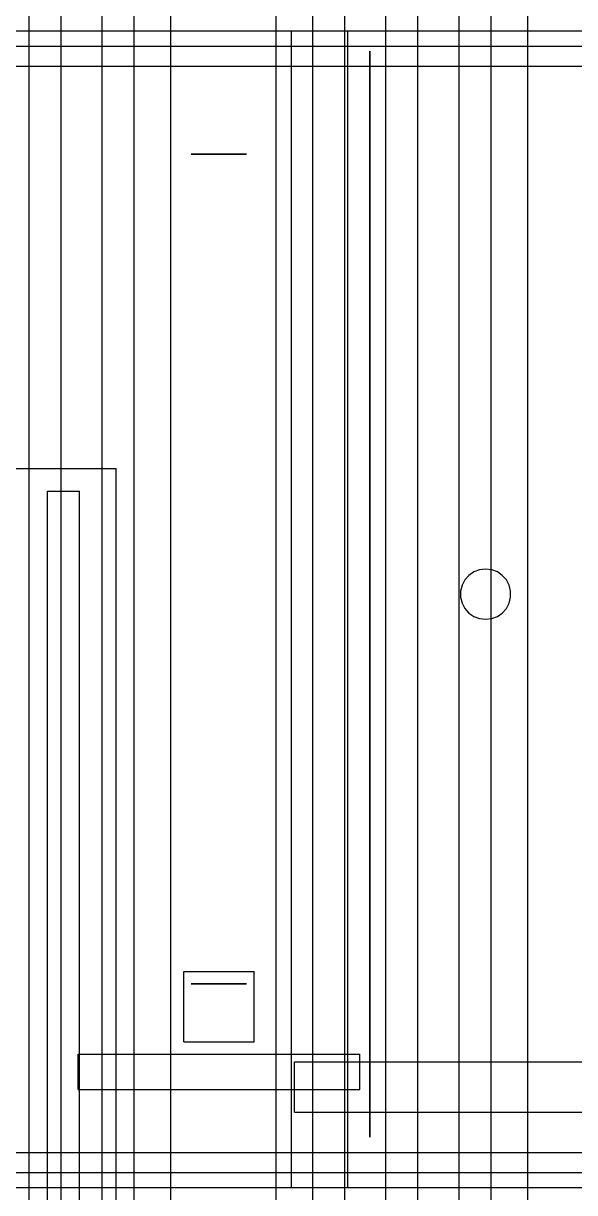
# Model space of a CAD drawing. Header units: millimetres. Extents: x -1355 to 669, y -1138 to 733.
# Drawn here: x -158.88 to -146.82, y 30.99 to 56.56 of the extents above; entities that cross this region are included whole.
import ezdxf

# ---------------------------------------------------------------- set-up
doc = ezdxf.new("R2010")
doc.units = ezdxf.units.MM
doc.layers.add('HIDDEN', color=8, linetype='Continuous')

msp = doc.modelspace()

# ---------------------------------------------------------------- linework, layer by layer
at = {"layer": 'HIDDEN'}
for points in [[(-155.65, 6.69), (-155.65, 276.75)], [(-155.65, 6.69), (-155.65, 276.75)], [(-153.35, 6.91), (-153.35, 276.75)], [(-153.35, 6.91), (-153.35, 276.75)], [(-147.85, 6.91), (-147.85, 276.75)], [(-147.85, 6.91), (-147.85, 276.75)], [(-158.75, 7.19), (-158.75, 276.25)], [(-158.75, 7.19), (-158.75, 276.25)], [(-158.05, 7.19), (-158.05, 276.25)], [(-158.05, 7.19), (-158.05, 276.25)], [(-157.15, 7.19), (-157.15, 276.25)], [(-157.15, 7.19), (-157.15, 276.25)], [(-156.45, 7.19), (-156.45, 276.25)], [(-156.45, 7.19), (-156.45, 276.25)], [(-152.55, 7.41), (-152.55, 276.25)], [(-152.55, 7.41), (-152.55, 276.25)], [(-151.85, 7.41), (-151.85, 276.25)], [(-151.85, 7.41), (-151.85, 276.25)], [(-150.95, 7.41), (-150.95, 276.25)], [(-150.95, 7.41), (-150.95, 276.25)], [(-150.25, 7.41), (-150.25, 276.25)], [(-150.25, 7.41), (-150.25, 276.25)], [(-149.35, 7.41), (-149.35, 276.25)], [(-149.35, 7.41), (-149.35, 276.25)], [(-148.65, 7.41), (-148.65, 276.25)], [(-148.65, 7.41), (-148.65, 276.25)], [(-317.4, 56.4), (-97.4, 56.4)], [(-317.4, 56.4), (-97.4, 56.4)], [(-317.4, 56.4), (-97.4, 56.4)], [(-317.4, 56.4), (-97.4, 56.4)], [(-153.016, 56.4), (-151.784, 56.4)], [(-153.016, 56.4), (-151.784, 56.4)], [(-153.016, 31.1), (-153.016, 56.4)], [(-153.016, 31.1), (-153.016, 56.4)], [(-153.016, 56.4), (-151.784, 56.4)], [(-153.016, 56.4), (-151.784, 56.4)], [(-153.016, 31.1), (-153.016, 56.4)], [(-153.016, 31.1), (-153.016, 56.4)], [(-151.784, 31.1), (-151.784, 56.4)], [(-151.784, 31.1), (-151.784, 56.4)], [(-151.784, 31.1), (-151.784, 56.4)], [(-151.784, 31.1), (-151.784, 56.4)], [(-317.4, 56.07), (-97.4, 56.07)], [(-317.4, 56.07), (-97.4, 56.07)], [(-151.3, 55.96), (-151.3, 55.873)], [(-151.3, 55.873), (-151.3, 55.96)], [(-151.3, 55.873), (-151.3, 55.188)], [(-151.3, 55.188), (-151.3, 55.873)], [(-317.4, 55.63), (-97.4, 55.63)], [(-317.4, 55.63), (-97.4, 55.63)], [(-317.4, 55.63), (-97.4, 55.63)], [(-317.4, 55.63), (-97.4, 55.63)], [(-151.3, 55.215), (-151.3, 55.134)], [(-151.3, 55.134), (-151.3, 55.215)], [(-151.3, 55.188), (-151.3, 53.857)], [(-151.3, 53.857), (-151.3, 55.188)], [(-151.3, 55.134), (-151.3, 54.491)], [(-151.3, 54.491), (-151.3, 55.134)], [(-151.3, 54.491), (-151.3, 53.244)], [(-151.3, 53.244), (-151.3, 54.491)], [(-151.3, 53.857), (-151.3, 51.958)], [(-151.3, 51.958), (-151.3, 53.857)], [(-155.205, 53.705), (-155.201, 53.705)], [(-155.201, 53.705), (-155.205, 53.705)], [(-155.205, 53.705), (-155.201, 53.705)], [(-155.201, 53.705), (-155.205, 53.705)], [(-155.205, 53.705), (-155.201, 53.705)], [(-155.201, 53.705), (-155.205, 53.705)], [(-155.201, 53.705), (-155.166, 53.705)], [(-155.166, 53.705), (-155.201, 53.705)], [(-155.201, 53.705), (-155.166, 53.705)], [(-155.166, 53.705), (-155.201, 53.705)], [(-155.201, 53.705), (-155.166, 53.705)], [(-155.166, 53.705), (-155.201, 53.705)], [(-155.166, 53.705), (-155.098, 53.705)], [(-155.098, 53.705), (-155.166, 53.705)], [(-155.166, 53.705), (-155.098, 53.705)], [(-155.098, 53.705), (-155.166, 53.705)], [(-155.166, 53.705), (-155.098, 53.705)], [(-155.098, 53.705), (-155.166, 53.705)], [(-155.098, 53.705), (-155.001, 53.705)], [(-155.001, 53.705), (-155.098, 53.705)], [(-155.098, 53.705), (-155.001, 53.705)], [(-155.001, 53.705), (-155.098, 53.705)], [(-155.098, 53.705), (-155.001, 53.705)], [(-155.001, 53.705), (-155.098, 53.705)], [(-155.001, 53.705), (-154.881, 53.705)], [(-154.881, 53.705), (-155.001, 53.705)], [(-155.001, 53.705), (-154.881, 53.705)], [(-154.881, 53.705), (-155.001, 53.705)], [(-155.001, 53.705), (-154.881, 53.705)], [(-154.881, 53.705), (-155.001, 53.705)], [(-154.881, 53.705), (-154.745, 53.705)], [(-154.745, 53.705), (-154.881, 53.705)], [(-154.881, 53.705), (-154.745, 53.705)], [(-154.745, 53.705), (-154.881, 53.705)], [(-154.881, 53.705), (-154.745, 53.705)], [(-154.745, 53.705), (-154.881, 53.705)], [(-154.745, 53.705), (-154.6, 53.705)], [(-154.6, 53.705), (-154.745, 53.705)], [(-154.745, 53.705), (-154.6, 53.705)], [(-154.6, 53.705), (-154.745, 53.705)], [(-154.745, 53.705), (-154.6, 53.705)], [(-154.6, 53.705), (-154.745, 53.705)], [(-154.455, 53.705), (-154.6, 53.705)], [(-154.6, 53.705), (-154.455, 53.705)], [(-154.455, 53.705), (-154.6, 53.705)], [(-154.6, 53.705), (-154.455, 53.705)], [(-154.455, 53.705), (-154.6, 53.705)], [(-154.6, 53.705), (-154.455, 53.705)], [(-154.319, 53.705), (-154.455, 53.705)], [(-154.455, 53.705), (-154.319, 53.705)], [(-154.319, 53.705), (-154.455, 53.705)], [(-154.455, 53.705), (-154.319, 53.705)], [(-154.319, 53.705), (-154.455, 53.705)], [(-154.455, 53.705), (-154.319, 53.705)], [(-154.199, 53.705), (-154.319, 53.705)], [(-154.319, 53.705), (-154.199, 53.705)], [(-154.199, 53.705), (-154.319, 53.705)], [(-154.319, 53.705), (-154.199, 53.705)], [(-154.199, 53.705), (-154.319, 53.705)], [(-154.319, 53.705), (-154.199, 53.705)], [(-154.102, 53.705), (-154.199, 53.705)], [(-154.199, 53.705), (-154.102, 53.705)], [(-154.102, 53.705), (-154.199, 53.705)], [(-154.199, 53.705), (-154.102, 53.705)], [(-154.102, 53.705), (-154.199, 53.705)], [(-154.199, 53.705), (-154.102, 53.705)], [(-154.034, 53.705), (-154.102, 53.705)], [(-154.102, 53.705), (-154.034, 53.705)], [(-154.034, 53.705), (-154.102, 53.705)], [(-154.102, 53.705), (-154.034, 53.705)], [(-154.034, 53.705), (-154.102, 53.705)], [(-154.102, 53.705), (-154.034, 53.705)], [(-153.999, 53.705), (-154.034, 53.705)], [(-154.034, 53.705), (-153.999, 53.705)], [(-153.999, 53.705), (-154.034, 53.705)], [(-154.034, 53.705), (-153.999, 53.705)], [(-153.999, 53.705), (-154.034, 53.705)], [(-154.034, 53.705), (-153.999, 53.705)], [(-153.995, 53.705), (-153.999, 53.705)], [(-153.999, 53.705), (-153.995, 53.705)], [(-153.995, 53.705), (-153.999, 53.705)], [(-153.999, 53.705), (-153.995, 53.705)], [(-153.995, 53.705), (-153.999, 53.705)], [(-153.999, 53.705), (-153.995, 53.705)], [(-151.3, 53.244), (-151.3, 51.464)], [(-151.3, 51.464), (-151.3, 53.244)], [(-151.3, 51.958), (-151.3, 49.601)], [(-151.3, 49.601), (-151.3, 51.958)], [(-151.3, 51.464), (-151.3, 49.255)], [(-151.3, 49.255), (-151.3, 51.464)], [(-151.3, 49.601), (-151.3, 46.923)], [(-151.3, 46.923), (-151.3, 49.601)], [(-151.3, 49.255), (-151.3, 46.745)], [(-151.3, 46.745), (-151.3, 49.255)], [(-162.35, 46.83), (-156.85, 46.83)], [(-162.35, 46.83), (-156.85, 46.83)], [(-156.85, 4.71), (-156.85, 46.83)], [(-156.85, 4.71), (-156.85, 46.83)], [(-151.3, 46.923), (-151.3, 44.08)], [(-151.3, 44.08), (-151.3, 46.923)], [(-151.3, 46.745), (-151.3, 44.08)], [(-151.3, 44.08), (-151.3, 46.745)], [(-158.35, 46.33), (-157.65, 46.33)], [(-158.35, 46.33), (-157.65, 46.33)], [(-158.35, 5.21), (-158.35, 46.33)], [(-158.35, 5.21), (-158.35, 46.33)], [(-157.65, 5.21), (-157.65, 46.33)], [(-157.65, 5.21), (-157.65, 46.33)], [(-149.026, 44.567), (-149.135, 44.492)], [(-149.026, 44.567), (-149.135, 44.492)], [(-148.902, 44.614), (-149.026, 44.567)], [(-148.902, 44.614), (-149.026, 44.567)], [(-148.77, 44.63), (-148.902, 44.614)], [(-148.77, 44.63), (-148.902, 44.614)], [(-148.638, 44.614), (-148.77, 44.63)], [(-148.638, 44.614), (-148.77, 44.63)], [(-148.514, 44.567), (-148.638, 44.614)], [(-148.514, 44.567), (-148.638, 44.614)], [(-148.405, 44.492), (-148.514, 44.567)], [(-148.405, 44.492), (-148.514, 44.567)], [(-149.284, 44.275), (-149.316, 44.146)], [(-149.284, 44.275), (-149.316, 44.146)], [(-149.223, 44.392), (-149.284, 44.275)], [(-149.223, 44.392), (-149.284, 44.275)], [(-149.135, 44.492), (-149.223, 44.392)], [(-149.135, 44.492), (-149.223, 44.392)], [(-148.317, 44.392), (-148.405, 44.492)], [(-148.317, 44.392), (-148.405, 44.492)], [(-148.256, 44.275), (-148.317, 44.392)], [(-148.256, 44.275), (-148.317, 44.392)], [(-148.224, 44.146), (-148.256, 44.275)], [(-148.224, 44.146), (-148.256, 44.275)], [(-151.3, 41.415), (-151.3, 44.08)], [(-151.3, 44.08), (-151.3, 41.415)], [(-151.3, 41.237), (-151.3, 44.08)], [(-151.3, 44.08), (-151.3, 41.237)], [(-149.316, 44.146), (-149.316, 44.014)], [(-149.316, 44.146), (-149.316, 44.014)], [(-149.316, 44.014), (-149.284, 43.885)], [(-149.316, 44.014), (-149.284, 43.885)], [(-148.256, 43.885), (-148.224, 44.014)], [(-148.256, 43.885), (-148.224, 44.014)], [(-148.224, 44.014), (-148.224, 44.146)], [(-148.224, 44.014), (-148.224, 44.146)], [(-149.284, 43.885), (-149.223, 43.768)], [(-149.284, 43.885), (-149.223, 43.768)], [(-149.223, 43.768), (-149.135, 43.668)], [(-149.223, 43.768), (-149.135, 43.668)], [(-148.405, 43.668), (-148.317, 43.768)], [(-148.405, 43.668), (-148.317, 43.768)], [(-148.317, 43.768), (-148.256, 43.885)], [(-148.317, 43.768), (-148.256, 43.885)], [(-149.135, 43.668), (-149.026, 43.593)], [(-149.135, 43.668), (-149.026, 43.593)], [(-149.026, 43.593), (-148.902, 43.546)], [(-149.026, 43.593), (-148.902, 43.546)], [(-148.902, 43.546), (-148.77, 43.53)], [(-148.902, 43.546), (-148.77, 43.53)], [(-148.77, 43.53), (-148.638, 43.546)], [(-148.77, 43.53), (-148.638, 43.546)], [(-148.638, 43.546), (-148.514, 43.593)], [(-148.638, 43.546), (-148.514, 43.593)], [(-148.514, 43.593), (-148.405, 43.668)], [(-148.514, 43.593), (-148.405, 43.668)], [(-151.3, 38.905), (-151.3, 41.415)], [(-151.3, 41.415), (-151.3, 38.905)], [(-151.3, 38.559), (-151.3, 41.237)], [(-151.3, 41.237), (-151.3, 38.559)], [(-151.3, 36.696), (-151.3, 38.905)], [(-151.3, 38.905), (-151.3, 36.696)], [(-151.3, 36.202), (-151.3, 38.559)], [(-151.3, 38.559), (-151.3, 36.202)], [(-151.3, 34.916), (-151.3, 36.696)], [(-151.3, 36.696), (-151.3, 34.916)], [(-151.3, 34.303), (-151.3, 36.202)], [(-151.3, 36.202), (-151.3, 34.303)], [(-155.37, 35.83), (-153.83, 35.83)], [(-155.37, 35.83), (-153.83, 35.83)], [(-155.37, 34.29), (-155.37, 35.83)], [(-155.37, 34.29), (-155.37, 35.83)], [(-153.83, 34.29), (-153.83, 35.83)], [(-153.83, 34.29), (-153.83, 35.83)], [(-155.205, 35.555), (-155.201, 35.555)], [(-155.201, 35.555), (-155.205, 35.555)], [(-155.205, 35.555), (-155.201, 35.555)], [(-155.201, 35.555), (-155.205, 35.555)], [(-155.205, 35.555), (-155.201, 35.555)], [(-155.201, 35.555), (-155.205, 35.555)], [(-155.201, 35.555), (-155.166, 35.555)], [(-155.166, 35.555), (-155.201, 35.555)], [(-155.201, 35.555), (-155.166, 35.555)], [(-155.166, 35.555), (-155.201, 35.555)], [(-155.201, 35.555), (-155.166, 35.555)], [(-155.166, 35.555), (-155.201, 35.555)], [(-155.166, 35.555), (-155.098, 35.555)], [(-155.098, 35.555), (-155.166, 35.555)], [(-155.166, 35.555), (-155.098, 35.555)], [(-155.098, 35.555), (-155.166, 35.555)], [(-155.166, 35.555), (-155.098, 35.555)], [(-155.098, 35.555), (-155.166, 35.555)], [(-155.098, 35.555), (-155.001, 35.555)], [(-155.001, 35.555), (-155.098, 35.555)], [(-155.098, 35.555), (-155.001, 35.555)], [(-155.001, 35.555), (-155.098, 35.555)], [(-155.098, 35.555), (-155.001, 35.555)], [(-155.001, 35.555), (-155.098, 35.555)], [(-155.001, 35.555), (-154.881, 35.555)], [(-154.881, 35.555), (-155.001, 35.555)], [(-155.001, 35.555), (-154.881, 35.555)], [(-154.881, 35.555), (-155.001, 35.555)], [(-155.001, 35.555), (-154.881, 35.555)], [(-154.881, 35.555), (-155.001, 35.555)], [(-154.881, 35.555), (-154.745, 35.555)], [(-154.745, 35.555), (-154.881, 35.555)], [(-154.881, 35.555), (-154.745, 35.555)], [(-154.745, 35.555), (-154.881, 35.555)], [(-154.881, 35.555), (-154.745, 35.555)], [(-154.745, 35.555), (-154.881, 35.555)], [(-154.745, 35.555), (-154.6, 35.555)], [(-154.6, 35.555), (-154.745, 35.555)], [(-154.745, 35.555), (-154.6, 35.555)], [(-154.6, 35.555), (-154.745, 35.555)], [(-154.745, 35.555), (-154.6, 35.555)], [(-154.6, 35.555), (-154.745, 35.555)], [(-154.455, 35.555), (-154.6, 35.555)], [(-154.6, 35.555), (-154.455, 35.555)], [(-154.455, 35.555), (-154.6, 35.555)], [(-154.6, 35.555), (-154.455, 35.555)], [(-154.455, 35.555), (-154.6, 35.555)], [(-154.6, 35.555), (-154.455, 35.555)], [(-154.319, 35.555), (-154.455, 35.555)], [(-154.455, 35.555), (-154.319, 35.555)], [(-154.319, 35.555), (-154.455, 35.555)], [(-154.455, 35.555), (-154.319, 35.555)], [(-154.319, 35.555), (-154.455, 35.555)], [(-154.455, 35.555), (-154.319, 35.555)], [(-154.199, 35.555), (-154.319, 35.555)], [(-154.319, 35.555), (-154.199, 35.555)], [(-154.199, 35.555), (-154.319, 35.555)], [(-154.319, 35.555), (-154.199, 35.555)], [(-154.199, 35.555), (-154.319, 35.555)], [(-154.319, 35.555), (-154.199, 35.555)], [(-154.102, 35.555), (-154.199, 35.555)], [(-154.199, 35.555), (-154.102, 35.555)], [(-154.102, 35.555), (-154.199, 35.555)], [(-154.199, 35.555), (-154.102, 35.555)], [(-154.102, 35.555), (-154.199, 35.555)], [(-154.199, 35.555), (-154.102, 35.555)], [(-154.034, 35.555), (-154.102, 35.555)], [(-154.102, 35.555), (-154.034, 35.555)], [(-154.034, 35.555), (-154.102, 35.555)], [(-154.102, 35.555), (-154.034, 35.555)], [(-154.034, 35.555), (-154.102, 35.555)], [(-154.102, 35.555), (-154.034, 35.555)], [(-153.999, 35.555), (-154.034, 35.555)], [(-154.034, 35.555), (-153.999, 35.555)], [(-153.999, 35.555), (-154.034, 35.555)], [(-154.034, 35.555), (-153.999, 35.555)], [(-153.999, 35.555), (-154.034, 35.555)], [(-154.034, 35.555), (-153.999, 35.555)], [(-153.995, 35.555), (-153.999, 35.555)], [(-153.999, 35.555), (-153.995, 35.555)], [(-153.995, 35.555), (-153.999, 35.555)], [(-153.999, 35.555), (-153.995, 35.555)], [(-153.995, 35.555), (-153.999, 35.555)], [(-153.999, 35.555), (-153.995, 35.555)], [(-151.3, 33.669), (-151.3, 34.916)], [(-151.3, 34.916), (-151.3, 33.669)], [(-155.37, 34.29), (-153.83, 34.29)], [(-155.37, 34.29), (-153.83, 34.29)], [(-151.3, 32.972), (-151.3, 34.303)], [(-151.3, 34.303), (-151.3, 32.972)], [(-157.68, 34.015), (-151.52, 34.015)], [(-157.68, 34.015), (-151.52, 34.015)], [(-157.68, 33.245), (-157.68, 34.015)], [(-157.68, 33.245), (-157.68, 34.015)], [(-151.52, 33.245), (-151.52, 34.015)], [(-151.52, 33.245), (-151.52, 34.015)], [(-152.95, 33.85), (-132.05, 33.85)], [(-152.95, 33.85), (-132.05, 33.85)], [(-152.95, 32.75), (-152.95, 33.85)], [(-152.95, 32.75), (-152.95, 33.85)], [(-151.3, 33.026), (-151.3, 33.669)], [(-151.3, 33.669), (-151.3, 33.026)], [(-157.68, 33.245), (-151.52, 33.245)], [(-157.68, 33.245), (-151.52, 33.245)], [(-151.3, 32.945), (-151.3, 33.026)], [(-151.3, 33.026), (-151.3, 32.945)], [(-152.95, 32.75), (-132.05, 32.75)], [(-152.95, 32.75), (-132.05, 32.75)], [(-151.3, 32.287), (-151.3, 32.972)], [(-151.3, 32.972), (-151.3, 32.287)], [(-151.3, 32.2), (-151.3, 32.287)], [(-151.3, 32.287), (-151.3, 32.2)], [(-317.4, 31.87), (-97.4, 31.87)], [(-317.4, 31.87), (-97.4, 31.87)], [(-317.4, 31.87), (-97.4, 31.87)], [(-317.4, 31.87), (-97.4, 31.87)], [(-317.4, 31.43), (-97.4, 31.43)], [(-317.4, 31.43), (-97.4, 31.43)], [(-317.4, 31.1), (-97.4, 31.1)], [(-317.4, 31.1), (-97.4, 31.1)], [(-317.4, 31.1), (-97.4, 31.1)], [(-317.4, 31.1), (-97.4, 31.1)], [(-153.016, 31.1), (-151.784, 31.1)], [(-153.016, 31.1), (-151.784, 31.1)], [(-153.016, 31.1), (-151.784, 31.1)], [(-153.016, 31.1), (-151.784, 31.1)]]:
    msp.add_lwpolyline(points, dxfattribs=at)

doc.saveas('drawing.dxf')
